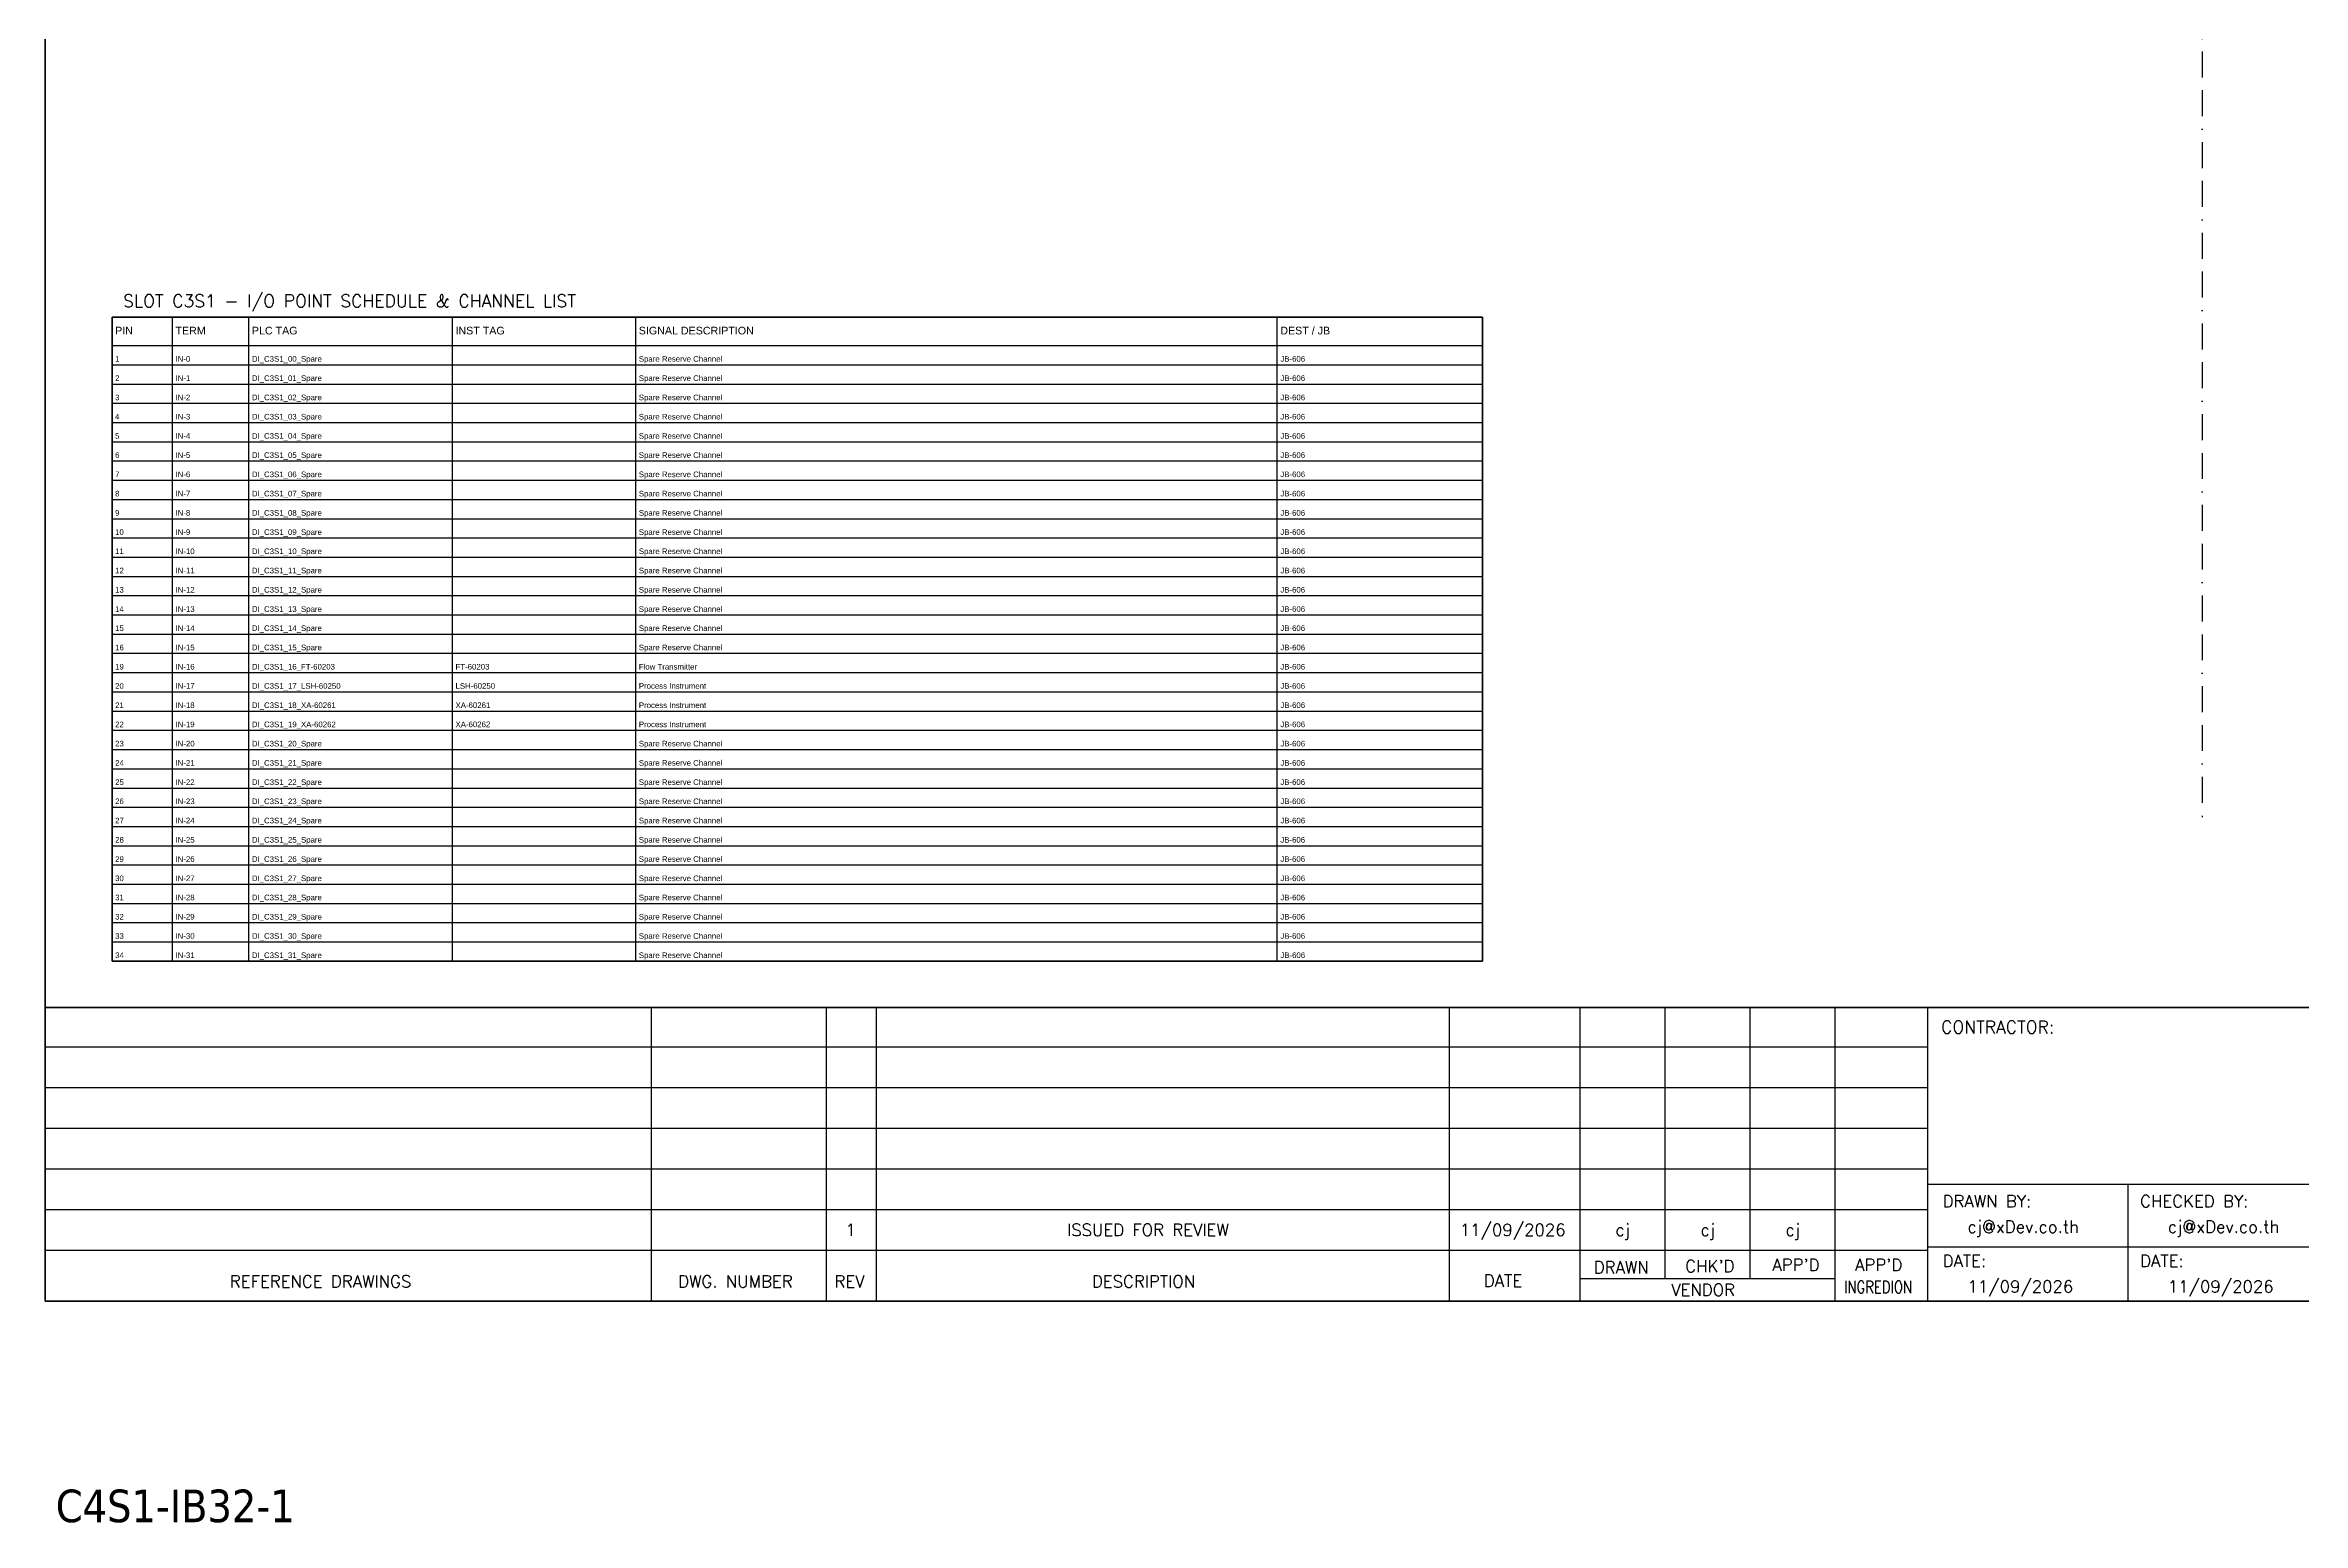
# Model space of a CAD drawing. Header units: millimetres. Extents: x 0 to 62600, y 0 to 14837.
# Drawn here: x 4193 to 6410, y 5791 to 7241 of the extents above; entities that cross this region are included whole.
import ezdxf
from ezdxf.enums import TextEntityAlignment as Align

# ---------------------------------------------------------------- set-up
doc = ezdxf.new("R2010")
doc.units = ezdxf.units.MM
doc.linetypes.add('BORDERX2', pattern=[88.9, 25.4, -12.7, 25.4, -12.7, 0, -12.7])
for name, color, linetype in [('GT_1', 9, 'Continuous'), ('HELPPOINT', 7, 'Continuous'), ('MEMBER', 7, 'Continuous'), ('x01001-FrameArea', 2, 'BORDERX2')]:
    doc.layers.add(name, color=color, linetype=linetype)
doc.styles.add('ROMANS', font='romans.shx', dxfattribs={"width": 0.85, "height": 25})
doc.styles.get("Standard").update_dxf_attribs({"font": 'arial.ttf'})
doc.styles.add('Tahoma', font='')
doc.styles.get('Tahoma').set_extended_font_data('Tahoma')

msp = doc.modelspace()

# ---------------------------------------------------------------- linework, layer by layer
at = {"color": 7}
for p, q in [((4318.3, 6342.2), (4318.3, 6974.3)), ((4393.3, 6342.2), (4393.3, 6974.3)), ((4593.3, 6342.2), (4593.3, 6974.3)), ((4773.3, 6342.2), (4773.3, 6974.3)), ((5403.3, 6342.2), (5403.3, 6974.3)), ((4259, 6946.3), (5604.8, 6946.3))]:
    msp.add_line(p, q, dxfattribs=at)
at = {"color": 8}
for p, q in [((4259, 6927.5), (5604.8, 6927.5)), ((4259, 6908.6), (5604.8, 6908.6)), ((4259, 6889.7), (5604.8, 6889.7)), ((4259, 6870.8), (5604.8, 6870.8)), ((4259, 6851.9), (5604.8, 6851.9)), ((4259, 6833.1), (5604.8, 6833.1)), ((4259, 6814.2), (5604.8, 6814.2)), ((4259, 6795.3), (5604.8, 6795.3)), ((4259, 6776.4), (5604.8, 6776.4)), ((4259, 6757.5), (5604.8, 6757.5)), ((4259, 6738.7), (5604.8, 6738.7)), ((4259, 6719.8), (5604.8, 6719.8)), ((4259, 6700.9), (5604.8, 6700.9)), ((4259, 6682), (5604.8, 6682)), ((4259, 6663.2), (5604.8, 6663.2)), ((4259, 6644.3), (5604.8, 6644.3)), ((4259, 6625.4), (5604.8, 6625.4)), ((4259, 6606.5), (5604.8, 6606.5)), ((4259, 6587.6), (5604.8, 6587.6)), ((4259, 6568.8), (5604.8, 6568.8)), ((4259, 6549.9), (5604.8, 6549.9)), ((4259, 6531), (5604.8, 6531)), ((4259, 6512.1), (5604.8, 6512.1)), ((4259, 6493.3), (5604.8, 6493.3)), ((4259, 6474.4), (5604.8, 6474.4)), ((4259, 6455.5), (5604.8, 6455.5)), ((4259, 6436.6), (5604.8, 6436.6)), ((4259, 6417.7), (5604.8, 6417.7)), ((4259, 6398.9), (5604.8, 6398.9)), ((4259, 6380), (5604.8, 6380)), ((4259, 6361.1), (5604.8, 6361.1))]:
    msp.add_line(p, q, dxfattribs=at)
msp.add_lwpolyline([(4259, 6974.3), (5604.8, 6974.3), (5604.8, 6342.2), (4259, 6342.2)], close=True)
at = {"color": 7}
msp.add_lwpolyline([(4259, 6342.2), (5604.8, 6342.2), (5604.8, 6974.3), (4259, 6974.3), (4259, 6342.2)], dxfattribs=at)
at = {"layer": 'GT_1', "color": 4}
for p, q in [((4788.7, 6008.4), (4788.7, 6296.6)), ((4960.6, 6008.4), (4960.6, 6296.6)), ((5009.7, 6008.4), (5009.7, 6296.6)), ((5572.4, 6008.4), (5572.4, 6296.6)), ((5700.7, 6008.4), (5700.7, 6296.6)), ((5784.3, 6030.2), (5784.3, 6296.6)), ((5867.8, 6030.3), (5867.8, 6296.6)), ((5951.1, 6008.4), (5951.1, 6296.6)), ((6042.1, 6008.4), (6042.1, 6296.6)), ((6042.1, 6257.7), (4193.3, 6257.7)), ((6042.1, 6217.9), (4193.3, 6217.9)), ((6042.1, 6178), (4193.3, 6178)), ((6042.1, 6138.1), (4193.3, 6138.1)), ((6829.1, 6122.8), (6042.1, 6122.8)), ((6238.9, 6008.4), (6238.9, 6122.8)), ((6042.1, 6098.2), (4193.3, 6098.2)), ((6042, 6058.2), (4193.3, 6058.2)), ((6829.1, 6061.3), (6042.1, 6061.3)), ((5951.1, 6030.2), (5700.7, 6030.2))]:
    msp.add_line(p, q, dxfattribs=at)
at = {"layer": 'HELPPOINT', "color": 4, "lineweight": 35}
for p, q in [((4193.3, 6008.4), (4193.3, 8712.6)), ((4193.3, 6008.4), (4193.3, 8712.6)), ((8086.6, 6008.4), (4193.3, 6008.4)), ((8086.6, 6008.4), (4193.3, 6008.4))]:
    msp.add_line(p, q, dxfattribs=at)
at = {"layer": 'MEMBER', "color": 4, "lineweight": 35}
msp.add_line((4193.3, 6296.6), (8086.6, 6296.6), dxfattribs=at)
msp.add_line((4193.3, 6296.6), (8086.6, 6296.6), dxfattribs=at)
at = {"layer": 'x01001-FrameArea'}
msp.add_line((6311.5, 8570), (6311.5, 6483.4), dxfattribs=at)

# ---------------------------------------------------------------- texts
at = {"color": 3}
for s, p in [('PIN', (4262, 6957.3)), ('TERM', (4321.3, 6957.3)), ('PLC TAG', (4396.3, 6957.3)), ('INST TAG', (4596.3, 6957.3)), ('SIGNAL DESCRIPTION', (4776.3, 6957.3)), ('DEST / JB', (5406.3, 6957.3))]:
    msp.add_text(s, height=7.5, dxfattribs=at).set_placement(p)
at = {"color": 7}
for s, p in [('1', (4262, 6930.5)), ('IN-0', (4321.3, 6930.5)), ('DI_C3S1_00_Spare', (4396.3, 6930.5)), ('Spare Reserve Channel', (4776.3, 6930.5)), ('JB-606', (5406.3, 6930.5)), ('3', (4262, 6892.7)), ('2', (4262, 6911.6)), ('IN-1', (4321.3, 6911.6)), ('IN-2', (4321.3, 6892.7)), ('DI_C3S1_01_Spare', (4396.3, 6911.6)), ('DI_C3S1_02_Spare', (4396.3, 6892.7)), ('Spare Reserve Channel', (4776.3, 6911.6)), ('Spare Reserve Channel', (4776.3, 6892.7)), ('JB-606', (5406.3, 6911.6)), ('JB-606', (5406.3, 6892.7)), ('4', (4262, 6873.8)), ('IN-3', (4321.3, 6873.8)), ('DI_C3S1_03_Spare', (4396.3, 6873.8)), ('Spare Reserve Channel', (4776.3, 6873.8)), ('JB-606', (5406.3, 6873.8)), ('5', (4262, 6854.9)), ('IN-4', (4321.3, 6854.9)), ('DI_C3S1_04_Spare', (4396.3, 6854.9)), ('Spare Reserve Channel', (4776.3, 6854.9)), ('JB-606', (5406.3, 6854.9)), ('6', (4262, 6836.1)), ('IN-5', (4321.3, 6836.1)), ('DI_C3S1_05_Spare', (4396.3, 6836.1)), ('Spare Reserve Channel', (4776.3, 6836.1)), ('JB-606', (5406.3, 6836.1)), ('7', (4262, 6817.2)), ('IN-6', (4321.3, 6817.2)), ('DI_C3S1_06_Spare', (4396.3, 6817.2)), ('Spare Reserve Channel', (4776.3, 6817.2)), ('JB-606', (5406.3, 6817.2)), ('8', (4262, 6798.3)), ('9', (4262, 6779.4)), ('IN-7', (4321.3, 6798.3)), ('IN-8', (4321.3, 6779.4)), ('DI_C3S1_07_Spare', (4396.3, 6798.3)), ('DI_C3S1_08_Spare', (4396.3, 6779.4)), ('Spare Reserve Channel', (4776.3, 6798.3)), ('Spare Reserve Channel', (4776.3, 6779.4)), ('JB-606', (5406.3, 6798.3)), ('JB-606', (5406.3, 6779.4)), ('10', (4262, 6760.5)), ('IN-9', (4321.3, 6760.5)), ('DI_C3S1_09_Spare', (4396.3, 6760.5)), ('Spare Reserve Channel', (4776.3, 6760.5)), ('JB-606', (5406.3, 6760.5)), ('11', (4262, 6741.7)), ('IN-10', (4321.3, 6741.7)), ('DI_C3S1_10_Spare', (4396.3, 6741.7)), ('Spare Reserve Channel', (4776.3, 6741.7)), ('JB-606', (5406.3, 6741.7)), ('12', (4262, 6722.8)), ('IN-11', (4321.3, 6722.8)), ('DI_C3S1_11_Spare', (4396.3, 6722.8)), ('Spare Reserve Channel', (4776.3, 6722.8)), ('JB-606', (5406.3, 6722.8)), ('13', (4262, 6703.9)), ('IN-12', (4321.3, 6703.9)), ('DI_C3S1_12_Spare', (4396.3, 6703.9)), ('Spare Reserve Channel', (4776.3, 6703.9)), ('JB-606', (5406.3, 6703.9)), ('14', (4262, 6685)), ('IN-13', (4321.3, 6685)), ('DI_C3S1_13_Spare', (4396.3, 6685)), ('Spare Reserve Channel', (4776.3, 6685)), ('JB-606', (5406.3, 6685)), ('15', (4262, 6666.2)), ('16', (4262, 6647.3)), ('IN-14', (4321.3, 6666.2)), ('IN-15', (4321.3, 6647.3)), ('DI_C3S1_14_Spare', (4396.3, 6666.2)), ('DI_C3S1_15_Spare', (4396.3, 6647.3)), ('Spare Reserve Channel', (4776.3, 6666.2)), ('Spare Reserve Channel', (4776.3, 6647.3)), ('JB-606', (5406.3, 6666.2)), ('JB-606', (5406.3, 6647.3)), ('19', (4262, 6628.4)), ('IN-16', (4321.3, 6628.4)), ('DI_C3S1_16_FT-60203', (4396.3, 6628.4)), ('FT-60203', (4596.3, 6628.4)), ('Flow Transmitter', (4776.3, 6628.4)), ('JB-606', (5406.3, 6628.4)), ('20', (4262, 6609.5)), ('IN-17', (4321.3, 6609.5)), ('DI_C3S1_17_LSH-60250', (4396.3, 6609.5)), ('LSH-60250', (4596.3, 6609.5)), ('Process Instrument', (4776.3, 6609.5)), ('JB-606', (5406.3, 6609.5)), ('21', (4262, 6590.6)), ('IN-18', (4321.3, 6590.6)), ('DI_C3S1_18_XA-60261', (4396.3, 6590.6)), ('XA-60261', (4596.3, 6590.6)), ('Process Instrument', (4776.3, 6590.6)), ('JB-606', (5406.3, 6590.6)), ('22', (4262, 6571.8)), ('IN-19', (4321.3, 6571.8)), ('DI_C3S1_19_XA-60262', (4396.3, 6571.8)), ('XA-60262', (4596.3, 6571.8)), ('Process Instrument', (4776.3, 6571.8)), ('JB-606', (5406.3, 6571.8)), ('23', (4262, 6552.9)), ('IN-20', (4321.3, 6552.9)), ('DI_C3S1_20_Spare', (4396.3, 6552.9)), ('Spare Reserve Channel', (4776.3, 6552.9)), ('JB-606', (5406.3, 6552.9)), ('24', (4262, 6534)), ('25', (4262, 6515.1)), ('IN-21', (4321.3, 6534)), ('IN-22', (4321.3, 6515.1)), ('DI_C3S1_21_Spare', (4396.3, 6534)), ('DI_C3S1_22_Spare', (4396.3, 6515.1)), ('Spare Reserve Channel', (4776.3, 6534)), ('Spare Reserve Channel', (4776.3, 6515.1)), ('JB-606', (5406.3, 6534)), ('JB-606', (5406.3, 6515.1)), ('26', (4262, 6496.3)), ('IN-23', (4321.3, 6496.3)), ('DI_C3S1_23_Spare', (4396.3, 6496.3)), ('Spare Reserve Channel', (4776.3, 6496.3)), ('JB-606', (5406.3, 6496.3)), ('27', (4262, 6477.4)), ('IN-24', (4321.3, 6477.4)), ('DI_C3S1_24_Spare', (4396.3, 6477.4)), ('Spare Reserve Channel', (4776.3, 6477.4)), ('JB-606', (5406.3, 6477.4)), ('28', (4262, 6458.5)), ('IN-25', (4321.3, 6458.5)), ('DI_C3S1_25_Spare', (4396.3, 6458.5)), ('Spare Reserve Channel', (4776.3, 6458.5)), ('JB-606', (5406.3, 6458.5)), ('29', (4262, 6439.6)), ('IN-26', (4321.3, 6439.6)), ('DI_C3S1_26_Spare', (4396.3, 6439.6)), ('Spare Reserve Channel', (4776.3, 6439.6)), ('JB-606', (5406.3, 6439.6)), ('30', (4262, 6420.7)), ('IN-27', (4321.3, 6420.7)), ('DI_C3S1_27_Spare', (4396.3, 6420.7)), ('Spare Reserve Channel', (4776.3, 6420.7)), ('Spare Reserve Channel', (4776.3, 6401.9)), ('JB-606', (5406.3, 6420.7)), ('31', (4262, 6401.9)), ('32', (4262, 6383)), ('IN-28', (4321.3, 6401.9)), ('IN-29', (4321.3, 6383)), ('DI_C3S1_28_Spare', (4396.3, 6401.9)), ('DI_C3S1_29_Spare', (4396.3, 6383)), ('Spare Reserve Channel', (4776.3, 6383)), ('JB-606', (5406.3, 6401.9)), ('JB-606', (5406.3, 6383)), ('33', (4262, 6364.1)), ('IN-30', (4321.3, 6364.1)), ('DI_C3S1_30_Spare', (4396.3, 6364.1)), ('Spare Reserve Channel', (4776.3, 6364.1)), ('JB-606', (5406.3, 6364.1)), ('34', (4262, 6345.2)), ('IN-31', (4321.3, 6345.2)), ('DI_C3S1_31_Spare', (4396.3, 6345.2)), ('Spare Reserve Channel', (4776.3, 6345.2)), ('JB-606', (5406.3, 6345.2))]:
    msp.add_text(s, height=5.5, dxfattribs=at).set_placement(p)
at = {"color": 2, "style": 'Tahoma'}
msp.add_text('C4S1-IB32-1', height=32, dxfattribs=at).set_placement((4203.7, 5791.5))
at = {"layer": 'MEMBER', "color": 4, "ltscale": 0.8, "style": 'ROMANS'}
for s, height, p in [('SLOT C3S1 - I/O POINT SCHEDULE & CHANNEL LIST', 12.35, (4269.9, 6984)), ('CONTRACTOR:', 12.35, (6055.2, 6271.2)), ('DRAWN BY:', 11.88, (6056.7, 6100.6)), ('CHECKED BY:', 11.875, (6250.6, 6100.6)), ('cj@xDev.co.th', 11.875, (6081.1, 6075.6)), ('cj@xDev.co.th', 11.875, (6277.9, 6075.6)), ('DATE:', 11.88, (6056.7, 6042)), ('DATE:', 11.88, (6250.6, 6042)), ('REFERENCE DRAWINGS', 11.875, (4374.7, 6021.9)), ('DWG. NUMBER', 11.875, (4814.9, 6021.9)), ('REV', 11.88, (4968.4, 6021.9)), ('DESCRIPTION', 11.875, (5221.3, 6021.9)), ('DATE', 11.88, (5606.1, 6022.6)), ('DRAWN', 11.88, (5714.1, 6035.7)), ("CHK'D", 11.88, (5803.9, 6036.9)), ("APP'D", 11.88, (5889.5, 6038.1)), ("APP'D", 11.88, (5970.7, 6038.1)), ('11/09/2026', 11.88, (6081.1, 6016.9)), ('11/09/2026', 11.88, (6277.9, 6016.9)), ('VENDOR', 11.88, (5790.2, 6013.6))]:
    msp.add_text(s, height=height, dxfattribs=at).set_placement(p)
for s, height, p in [('1', 11.9, (4984.2, 6078.4)), ('ISSUED FOR REVIEW', 11.875, (5276.3, 6078.4)), ('11/09/2026', 11.88, (5634.5, 6078.4)), ('cj', 11.88, (5742.4, 6078.4)), ('cj', 11.88, (5826, 6078.4)), ('cj', 11.88, (5909.5, 6078.4))]:
    msp.add_text(s, height=height, dxfattribs=at).set_placement(p, align=Align.MIDDLE_CENTER)
at = {"layer": 'MEMBER', "color": 4, "ltscale": 0.8, "style": 'ROMANS', "width": 0.8}
msp.add_text('INGREDION', height=11.88, dxfattribs=at).set_placement((5959.9, 6016.4))

doc.saveas('drawing.dxf')
